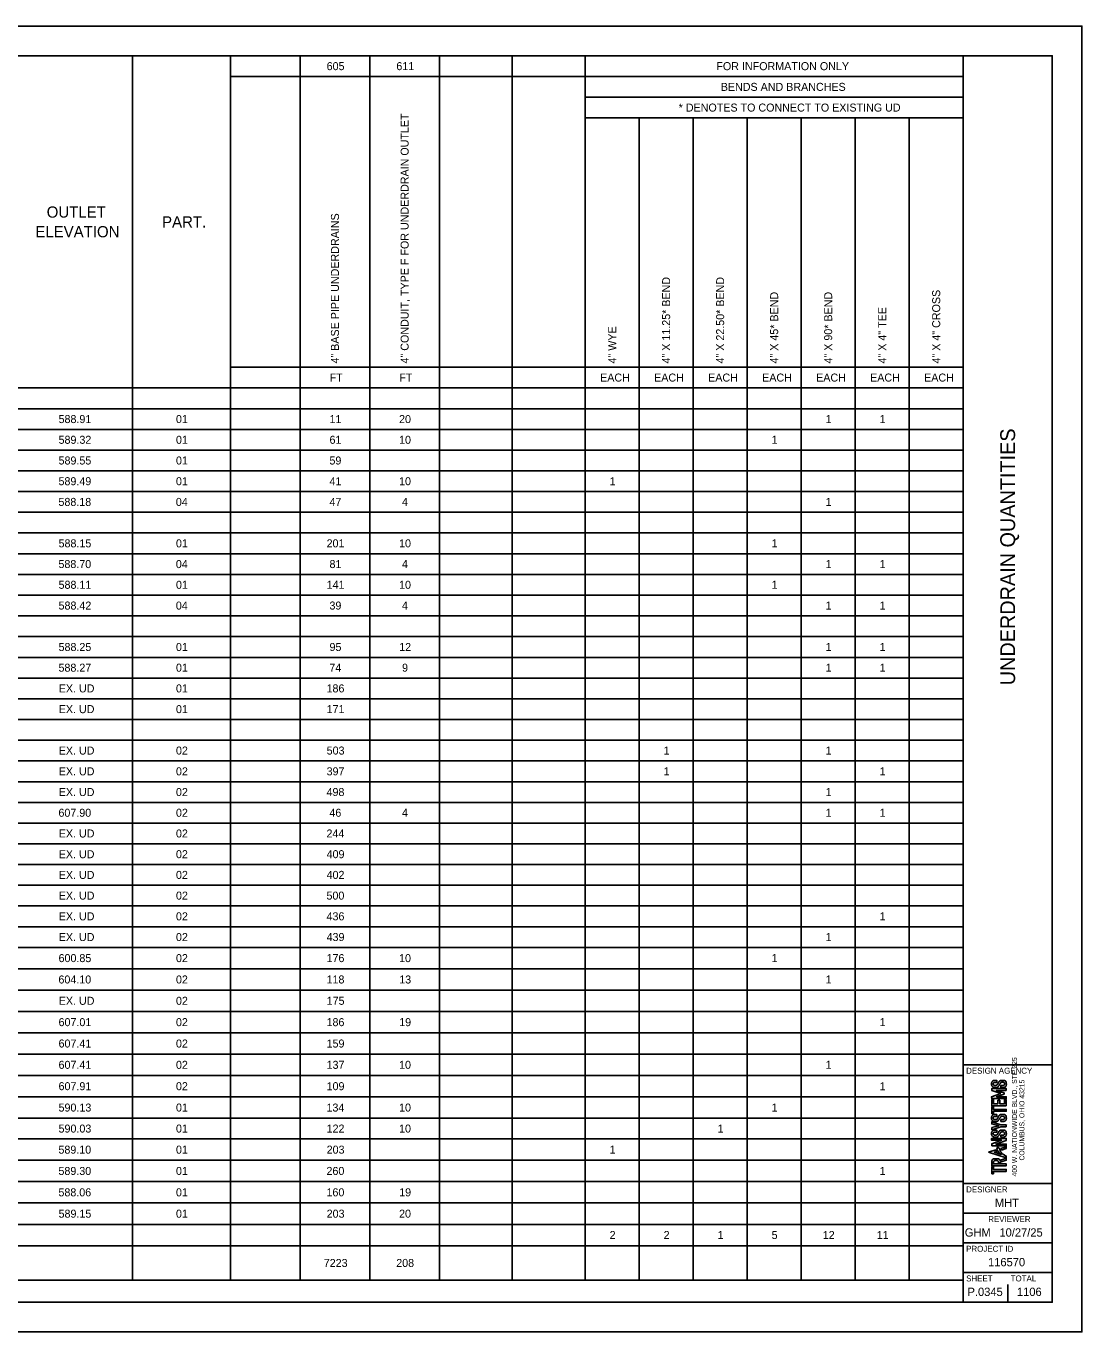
# Model space of a CAD drawing. Extents: x 0 to 34, y 0 to 22.
# Drawn here: x 16.21 to 34, y 0 to 22 of the extents above; entities that cross this region are included whole.
import ezdxf

# ---------------------------------------------------------------- set-up
doc = ezdxf.new("R2010")
doc.units = 0
for name, color, linetype in [('SH_Border', 7, 'Continuous'), ('SH_Cut_Line', 7, 'Continuous'), ('SH_Data', 7, 'Continuous'), ('SH_Text', 7, 'Continuous')]:
    doc.layers.add(name, color=color, linetype=linetype)

msp = doc.modelspace()

# ---------------------------------------------------------------- linework, layer by layer
at = {"layer": 'SH_Border'}
for p, q in [((32, 0.5), (32, 21.5)), ((32, 4.5), (33.5, 4.5)), ((32, 2.5), (33.5, 2.5)), ((32, 2), (33.5, 2)), ((32, 1.5), (33.5, 1.5)), ((32, 1), (33.5, 1))]:
    msp.add_line(p, q, dxfattribs=at)
msp.add_lwpolyline([(1.5, 21.5), (33.5, 21.5), (33.5, 0.5), (1.5, 0.5)], close=True, dxfattribs=at)
at = {"layer": 'SH_Cut_Line'}
msp.add_lwpolyline([(0, 0), (34, 0), (34, 22), (0, 22)], close=True, dxfattribs=at)
at = {"layer": 'SH_Data'}
for p, q in [((32.773, 3.533), (32.773, 3.533)), ((32.75, 3.5), (32.75, 3.5)), ((32.375, 0.675), (32.375, 0.675)), ((32.75, 0.5), (32.75, 0.8))]:
    msp.add_line(p, q, dxfattribs=at)
for points in [[(32.567, 4.204), (32.567, 4.236), (32.519, 4.236), (32.509, 4.234), (32.501, 4.23), (32.495, 4.226), (32.49, 4.22), (32.487, 4.214), (32.484, 4.208), (32.484, 4.208), (32.481, 4.202), (32.48, 4.195), (32.479, 4.191), (32.479, 4.166), (32.48, 4.159), (32.481, 4.153), (32.485, 4.146), (32.488, 4.141), (32.492, 4.135), (32.496, 4.131), (32.501, 4.127), (32.507, 4.125), (32.516, 4.121), (32.524, 4.12), (32.568, 4.12), (32.574, 4.122), (32.581, 4.125), (32.587, 4.129), (32.591, 4.133), (32.596, 4.14), (32.601, 4.146), (32.604, 4.15), (32.607, 4.157), (32.61, 4.163), (32.614, 4.169), (32.618, 4.175), (32.622, 4.182), (32.625, 4.188), (32.629, 4.194), (32.633, 4.199), (32.637, 4.202), (32.643, 4.204), (32.647, 4.206), (32.679, 4.205), (32.685, 4.203), (32.691, 4.199), (32.695, 4.195), (32.698, 4.19), (32.699, 4.185), (32.699, 4.172), (32.698, 4.167), (32.695, 4.163), (32.692, 4.158), (32.687, 4.156), (32.683, 4.154), (32.679, 4.152), (32.636, 4.152), (32.636, 4.119), (32.688, 4.12), (32.692, 4.122), (32.704, 4.125), (32.708, 4.128), (32.712, 4.131), (32.718, 4.137), (32.72, 4.141), (32.723, 4.147), (32.724, 4.149), (32.726, 4.155), (32.727, 4.163), (32.728, 4.168), (32.727, 4.198), (32.725, 4.206), (32.72, 4.218), (32.718, 4.222), (32.707, 4.23), (32.696, 4.235), (32.686, 4.237), (32.638, 4.236), (32.632, 4.236), (32.626, 4.235), (32.621, 4.232), (32.611, 4.224), (32.603, 4.214), (32.595, 4.201), (32.589, 4.19), (32.578, 4.17), (32.57, 4.16), (32.564, 4.155), (32.56, 4.154), (32.556, 4.153), (32.522, 4.153), (32.519, 4.155), (32.515, 4.157), (32.513, 4.159), (32.51, 4.163), (32.509, 4.166), (32.507, 4.17), (32.508, 4.172), (32.507, 4.172), (32.507, 4.186), (32.509, 4.189), (32.51, 4.193), (32.512, 4.197), (32.514, 4.199), (32.518, 4.202), (32.522, 4.203), (32.526, 4.204), (32.53, 4.204)], [(32.633, 4.015), (32.48, 3.962), (32.482, 3.931), (32.725, 3.932), (32.725, 3.962), (32.562, 3.961), (32.688, 4.007), (32.688, 4.025), (32.561, 4.068), (32.724, 4.069), (32.724, 4.101), (32.481, 4.1), (32.481, 4.068)], [(32.481, 3.913), (32.481, 3.81), (32.724, 3.81), (32.724, 3.914), (32.697, 3.914), (32.697, 3.843), (32.615, 3.843), (32.615, 3.902), (32.586, 3.902), (32.586, 3.843), (32.51, 3.843), (32.51, 3.913)], [(32.481, 3.674), (32.481, 3.793), (32.51, 3.793), (32.51, 3.749), (32.725, 3.749), (32.725, 3.716), (32.509, 3.716), (32.509, 3.675)], [(32.567, 3.63), (32.567, 3.662), (32.519, 3.662), (32.509, 3.66), (32.501, 3.656), (32.495, 3.652), (32.49, 3.647), (32.487, 3.64), (32.484, 3.634), (32.484, 3.634), (32.481, 3.628), (32.48, 3.621), (32.479, 3.617), (32.479, 3.592), (32.48, 3.585), (32.481, 3.579), (32.485, 3.572), (32.488, 3.567), (32.492, 3.561), (32.496, 3.557), (32.501, 3.553), (32.507, 3.551), (32.516, 3.547), (32.524, 3.546), (32.568, 3.546), (32.574, 3.548), (32.581, 3.551), (32.587, 3.555), (32.591, 3.559), (32.596, 3.566), (32.601, 3.572), (32.604, 3.576), (32.607, 3.583), (32.61, 3.589), (32.614, 3.595), (32.618, 3.601), (32.622, 3.608), (32.625, 3.614), (32.629, 3.62), (32.633, 3.625), (32.637, 3.628), (32.643, 3.63), (32.647, 3.632), (32.679, 3.631), (32.685, 3.629), (32.691, 3.625), (32.695, 3.621), (32.698, 3.616), (32.699, 3.611), (32.699, 3.598), (32.698, 3.593), (32.695, 3.589), (32.692, 3.584), (32.687, 3.582), (32.683, 3.58), (32.679, 3.578), (32.636, 3.578), (32.636, 3.545), (32.688, 3.546), (32.692, 3.548), (32.704, 3.551), (32.708, 3.554), (32.712, 3.557), (32.718, 3.563), (32.72, 3.567), (32.723, 3.573), (32.724, 3.575), (32.726, 3.581), (32.727, 3.589), (32.728, 3.594), (32.727, 3.624), (32.725, 3.632), (32.72, 3.644), (32.718, 3.648), (32.707, 3.656), (32.696, 3.661), (32.686, 3.663), (32.638, 3.662), (32.632, 3.662), (32.626, 3.661), (32.621, 3.658), (32.611, 3.65), (32.603, 3.641), (32.595, 3.627), (32.589, 3.617), (32.578, 3.596), (32.57, 3.586), (32.564, 3.581), (32.56, 3.58), (32.556, 3.579), (32.522, 3.58), (32.519, 3.581), (32.515, 3.583), (32.513, 3.586), (32.51, 3.589), (32.509, 3.592), (32.507, 3.596), (32.508, 3.598), (32.507, 3.598), (32.507, 3.612), (32.509, 3.615), (32.51, 3.619), (32.512, 3.623), (32.514, 3.625), (32.518, 3.628), (32.522, 3.629), (32.526, 3.63), (32.53, 3.63)], [(32.481, 3.441), (32.481, 3.405), (32.633, 3.456), (32.724, 3.456), (32.724, 3.489), (32.634, 3.489), (32.481, 3.54), (32.482, 3.505), (32.598, 3.473)], [(32.567, 3.367), (32.567, 3.399), (32.519, 3.399), (32.509, 3.396), (32.501, 3.393), (32.495, 3.388), (32.49, 3.383), (32.487, 3.377), (32.484, 3.371), (32.484, 3.371), (32.481, 3.365), (32.48, 3.358), (32.479, 3.354), (32.479, 3.329), (32.48, 3.322), (32.481, 3.315), (32.485, 3.309), (32.488, 3.303), (32.492, 3.298), (32.496, 3.293), (32.501, 3.29), (32.507, 3.287), (32.516, 3.284), (32.524, 3.283), (32.568, 3.283), (32.574, 3.285), (32.581, 3.288), (32.587, 3.292), (32.591, 3.296), (32.596, 3.302), (32.601, 3.309), (32.604, 3.313), (32.607, 3.319), (32.61, 3.326), (32.614, 3.331), (32.618, 3.338), (32.622, 3.345), (32.625, 3.351), (32.629, 3.357), (32.633, 3.361), (32.637, 3.365), (32.643, 3.367), (32.647, 3.368), (32.679, 3.368), (32.685, 3.365), (32.691, 3.362), (32.695, 3.357), (32.698, 3.353), (32.699, 3.348), (32.699, 3.334), (32.698, 3.33), (32.695, 3.325), (32.692, 3.321), (32.687, 3.319), (32.683, 3.317), (32.679, 3.315), (32.636, 3.315), (32.636, 3.282), (32.688, 3.283), (32.692, 3.284), (32.704, 3.288), (32.708, 3.29), (32.712, 3.294), (32.718, 3.299), (32.72, 3.304), (32.723, 3.31), (32.724, 3.312), (32.726, 3.318), (32.727, 3.325), (32.728, 3.331), (32.727, 3.361), (32.725, 3.369), (32.72, 3.38), (32.718, 3.384), (32.707, 3.393), (32.696, 3.398), (32.686, 3.4), (32.638, 3.399), (32.632, 3.399), (32.626, 3.397), (32.621, 3.395), (32.611, 3.387), (32.603, 3.377), (32.595, 3.364), (32.589, 3.353), (32.578, 3.333), (32.57, 3.322), (32.564, 3.318), (32.56, 3.317), (32.556, 3.316), (32.522, 3.316), (32.519, 3.318), (32.515, 3.32), (32.513, 3.322), (32.51, 3.325), (32.509, 3.329), (32.507, 3.333), (32.508, 3.335), (32.507, 3.335), (32.507, 3.348), (32.509, 3.352), (32.51, 3.356), (32.512, 3.36), (32.514, 3.362), (32.518, 3.364), (32.522, 3.366), (32.526, 3.367), (32.53, 3.367)], [(32.428, 3.026), (32.725, 2.932), (32.725, 2.963), (32.714, 2.968), (32.697, 2.976), (32.689, 2.981), (32.681, 2.986), (32.67, 2.993), (32.664, 2.998), (32.658, 3.003), (32.653, 3.008), (32.646, 3.015), (32.642, 3.021), (32.638, 3.027), (32.633, 3.034), (32.629, 3.041), (32.621, 3.058), (32.616, 3.072), (32.608, 3.095), (32.578, 3.111), (32.565, 3.081), (32.577, 3.058), (32.59, 3.039), (32.601, 3.025), (32.607, 3.018), (32.615, 3.01), (32.622, 3.003), (32.628, 2.997), (32.637, 2.992), (32.642, 2.989), (32.526, 3.026), (32.566, 3.04), (32.548, 3.066)], [(32.481, 3.134), (32.725, 3.134), (32.725, 3.165), (32.553, 3.165), (32.725, 3.227), (32.725, 3.259), (32.48, 3.259), (32.48, 3.228), (32.648, 3.228), (32.481, 3.167)], [(32.647, 3.062), (32.636, 3.089), (32.726, 3.12), (32.725, 3.091)], [(32.51, 2.83), (32.51, 2.863), (32.511, 2.867), (32.513, 2.873), (32.516, 2.878), (32.52, 2.881), (32.525, 2.883), (32.528, 2.885), (32.537, 2.885), (32.571, 2.885), (32.576, 2.884), (32.582, 2.883), (32.586, 2.881), (32.59, 2.878), (32.593, 2.874), (32.595, 2.868), (32.595, 2.864), (32.596, 2.859), (32.596, 2.83), (32.626, 2.83), (32.625, 2.859), (32.725, 2.892), (32.725, 2.926), (32.62, 2.889), (32.618, 2.895), (32.612, 2.902), (32.605, 2.909), (32.596, 2.914), (32.587, 2.917), (32.585, 2.916), (32.521, 2.917), (32.511, 2.914), (32.501, 2.909), (32.495, 2.904), (32.488, 2.894), (32.485, 2.884), (32.482, 2.875), (32.482, 2.869), (32.481, 2.83)], [(32.481, 2.798), (32.481, 2.83), (32.726, 2.83), (32.726, 2.798)], [(32.481, 2.663), (32.481, 2.781), (32.51, 2.781), (32.51, 2.738), (32.725, 2.738), (32.725, 2.705), (32.509, 2.705), (32.509, 2.664)]]:
    msp.add_lwpolyline(points, close=True, dxfattribs=at)
at = {"layer": 'SH_Text'}
for p, q in [((1.5, 21.5), (32, 21.5)), ((18.004, 21.5), (18.004, 0.87)), ((19.654, 21.5), (19.654, 0.87)), ((20.828, 21.5), (20.828, 0.87)), ((22.003, 21.5), (22.003, 0.87)), ((23.177, 21.5), (23.177, 0.87)), ((24.404, 21.5), (24.404, 0.87)), ((25.631, 21.5), (25.631, 0.87)), ((32, 21.5), (32, 0.87)), ((19.654, 21.151), (32, 21.151)), ((25.631, 20.802), (32, 20.802)), ((25.631, 20.453), (32, 20.453)), ((26.541, 20.453), (26.541, 0.87)), ((27.451, 20.453), (27.451, 0.87)), ((28.361, 20.453), (28.361, 0.87)), ((29.271, 20.453), (29.271, 0.87)), ((30.18, 20.453), (30.18, 0.87)), ((31.09, 20.453), (31.09, 0.87)), ((19.654, 16.253), (32, 16.253)), ((1.5, 15.904), (32, 15.904)), ((1.5, 15.554), (32, 15.554)), ((1.5, 15.205), (32, 15.205)), ((1.5, 14.856), (32, 14.856)), ((1.5, 14.507), (32, 14.507)), ((1.5, 14.158), (32, 14.158)), ((1.5, 13.809), (32, 13.809)), ((1.5, 13.46), (32, 13.46)), ((1.5, 13.111), (32, 13.111)), ((1.5, 12.762), (32, 12.762)), ((1.5, 12.412), (32, 12.412)), ((1.5, 12.063), (32, 12.063)), ((1.5, 11.714), (32, 11.714)), ((1.5, 11.365), (32, 11.365)), ((1.5, 11.016), (32, 11.016)), ((1.5, 10.667), (32, 10.667)), ((1.5, 10.318), (32, 10.318)), ((1.5, 9.969), (32, 9.969)), ((1.5, 9.619), (32, 9.619)), ((1.5, 9.27), (32, 9.27)), ((1.5, 8.921), (32, 8.921)), ((1.5, 8.572), (32, 8.572)), ((1.5, 8.223), (32, 8.223)), ((1.5, 7.874), (32, 7.874)), ((1.5, 7.525), (32, 7.525)), ((1.5, 7.176), (32, 7.176)), ((1.5, 6.827), (32, 6.827)), ((1.5, 6.477), (32, 6.477)), ((1.5, 6.118), (32, 6.118)), ((1.5, 5.758), (32, 5.758)), ((1.5, 5.398), (32, 5.398)), ((1.5, 5.039), (32, 5.039)), ((1.5, 4.679), (32, 4.679)), ((1.5, 4.319), (32, 4.319)), ((1.5, 3.96), (32, 3.96)), ((1.5, 3.6), (32, 3.6)), ((1.5, 3.251), (32, 3.251)), ((1.5, 2.891), (32, 2.891)), ((1.5, 2.531), (32, 2.531)), ((1.5, 2.172), (32, 2.172)), ((1.5, 1.812), (32, 1.812)), ((1.5, 1.452), (25.631, 1.452)), ((25.631, 1.452), (32, 1.452)), ((1.5, 0.87), (32, 0.87))]:
    msp.add_line(p, q, dxfattribs=at)

# ---------------------------------------------------------------- texts
at = {"layer": 'SH_Data'}
for s, height, p in [('UNDERDRAIN QUANTITIES', 0.25, (32.875, 10.894)), ('400 W. NATIONWIDE BLVD., STE 225', 0.08333, (32.906, 2.619)), ('COLUMBUS, OHIO 43215', 0.08333, (33.031, 2.887))]:
    msp.add_text(s, height=height, rotation=90, dxfattribs=at).set_placement(p)
for s, height, p in [('DESIGN AGENCY', 0.1, (32.05, 4.35)), ('DESIGNER', 0.1, (32.05, 2.35)), ('MHT', 0.14, (32.534, 2.105)), ('REVIEWER', 0.1, (32.422, 1.85)), ('GHM', 0.14, (32.027, 1.605)), ('10/27/25', 0.14, (32.611, 1.605)), ('PROJECT ID', 0.1, (32.05, 1.35)), ('116570', 0.14, (32.419, 1.105)), ('SHEET', 0.1, (32.05, 0.85)), ('TOTAL', 0.1, (32.8, 0.85)), ('P.0345', 0.14, (32.073, 0.605)), ('1106', 0.14, (32.906, 0.605))]:
    msp.add_text(s, height=height, dxfattribs=at).set_placement(p)
at = {"layer": 'SH_Text'}
for s, height, p in [('605', 0.1349, (21.276, 21.258)), ('611', 0.1349, (22.45, 21.258)), ('FOR INFORMATION ONLY', 0.13489, (27.842, 21.258)), ('BENDS AND BRANCHES', 0.13489, (27.916, 20.909)), ('* DENOTES TO CONNECT TO EXISTING UD', 0.13489, (27.207, 20.56)), ('OUTLET ', 0.1888, (16.559, 18.773)), ('PART.', 0.1888, (18.503, 18.607)), ('ELEVATION', 0.1888, (16.368, 18.442)), ('FT', 0.1349, (21.326, 16.011)), ('FT', 0.1349, (22.5, 16.011)), ('EACH', 0.1349, (25.883, 16.011)), ('EACH', 0.1349, (26.793, 16.011)), ('EACH', 0.1349, (27.703, 16.011)), ('EACH', 0.1349, (28.613, 16.011)), ('EACH', 0.1349, (29.523, 16.011)), ('EACH', 0.1349, (30.432, 16.011)), ('EACH', 0.1349, (31.342, 16.011)), ('588.91', 0.1349, (16.759, 15.312)), ('01', 0.1349, (18.737, 15.312)), ('11', 0.1349, (21.324, 15.312)), ('20', 0.1349, (22.496, 15.312)), ('1', 0.135, (29.682, 15.312)), ('1', 0.135, (30.592, 15.312)), ('589.32', 0.1349, (16.759, 14.963)), ('01', 0.1349, (18.737, 14.963)), ('61', 0.1349, (21.324, 14.963)), ('10', 0.1349, (22.496, 14.963)), ('1', 0.135, (28.772, 14.963)), ('589.55', 0.1349, (16.759, 14.614)), ('01', 0.1349, (18.737, 14.614)), ('59', 0.1349, (21.323, 14.614)), ('589.49', 0.1349, (16.758, 14.265)), ('01', 0.1349, (18.737, 14.265)), ('41', 0.1349, (21.324, 14.265)), ('10', 0.1349, (22.496, 14.265)), ('1', 0.135, (26.043, 14.265)), ('588.18', 0.1349, (16.757, 13.916)), ('04', 0.1349, (18.735, 13.916)), ('47', 0.1349, (21.323, 13.916)), ('4', 0.135, (22.544, 13.916)), ('1', 0.135, (29.682, 13.916)), ('588.15', 0.1349, (16.759, 13.218)), ('01', 0.1349, (18.737, 13.218)), ('201', 0.1349, (21.275, 13.218)), ('10', 0.1349, (22.496, 13.218)), ('1', 0.135, (28.772, 13.218)), ('588.70', 0.1349, (16.757, 12.869)), ('04', 0.1349, (18.735, 12.869)), ('81', 0.1349, (21.324, 12.869)), ('4', 0.135, (22.544, 12.869)), ('1', 0.135, (29.682, 12.869)), ('1', 0.135, (30.592, 12.869)), ('588.11', 0.1349, (16.759, 12.52)), ('01', 0.1349, (18.737, 12.52)), ('141', 0.1349, (21.275, 12.52)), ('10', 0.1349, (22.496, 12.52)), ('1', 0.135, (28.772, 12.52)), ('588.42', 0.1349, (16.759, 12.17)), ('04', 0.1349, (18.735, 12.17)), ('39', 0.1349, (21.323, 12.17)), ('4', 0.135, (22.544, 12.17)), ('1', 0.135, (29.682, 12.17)), ('1', 0.135, (30.592, 12.17)), ('588.25', 0.1349, (16.759, 11.472)), ('01', 0.1349, (18.737, 11.472)), ('95', 0.1349, (21.324, 11.472)), ('12', 0.1349, (22.498, 11.472)), ('1', 0.135, (29.682, 11.472)), ('1', 0.135, (30.592, 11.472)), ('588.27', 0.1349, (16.758, 11.123)), ('01', 0.1349, (18.737, 11.123)), ('74', 0.1349, (21.321, 11.123)), ('9', 0.135, (22.546, 11.123)), ('1', 0.135, (29.682, 11.123)), ('1', 0.135, (30.592, 11.123)), ('EX. UD', 0.1349, (16.762, 10.774)), ('01', 0.1349, (18.737, 10.774)), ('186', 0.1349, (21.274, 10.774)), ('01', 0.1349, (18.737, 10.425)), ('EX. UD', 0.1349, (16.762, 10.425)), ('171', 0.1349, (21.275, 10.425)), ('EX. UD', 0.1349, (16.762, 9.727)), ('02', 0.1349, (18.737, 9.727)), ('503', 0.1349, (21.276, 9.727)), ('1', 0.135, (26.953, 9.727)), ('1', 0.135, (29.682, 9.727)), ('EX. UD', 0.1349, (16.762, 9.377)), ('02', 0.1349, (18.737, 9.377)), ('397', 0.1349, (21.275, 9.377)), ('1', 0.135, (26.953, 9.377)), ('1', 0.135, (30.592, 9.377)), ('EX. UD', 0.1349, (16.762, 9.028)), ('02', 0.1349, (18.737, 9.028)), ('498', 0.1349, (21.274, 9.028)), ('1', 0.135, (29.682, 9.028)), ('607.90', 0.1349, (16.757, 8.679)), ('02', 0.1349, (18.737, 8.679)), ('46', 0.1349, (21.322, 8.679)), ('4', 0.135, (22.544, 8.679)), ('1', 0.135, (29.682, 8.679)), ('1', 0.135, (30.592, 8.679)), ('EX. UD', 0.1349, (16.762, 8.33)), ('02', 0.1349, (18.737, 8.33)), ('244', 0.1349, (21.273, 8.33)), ('EX. UD', 0.1349, (16.762, 7.981)), ('02', 0.1349, (18.737, 7.981)), ('409', 0.1349, (21.275, 7.981)), ('EX. UD', 0.1349, (16.762, 7.632)), ('02', 0.1349, (18.737, 7.632)), ('402', 0.1349, (21.275, 7.632)), ('EX. UD', 0.1349, (16.762, 7.283)), ('02', 0.1349, (18.737, 7.283)), ('500', 0.1349, (21.273, 7.283)), ('EX. UD', 0.1349, (16.762, 6.934)), ('02', 0.1349, (18.737, 6.934)), ('436', 0.1349, (21.274, 6.934)), ('1', 0.135, (30.592, 6.934)), ('EX. UD', 0.1349, (16.762, 6.585)), ('02', 0.1349, (18.737, 6.585)), ('439', 0.1349, (21.275, 6.585)), ('1', 0.135, (29.682, 6.585)), ('600.85', 0.1349, (16.759, 6.23)), ('02', 0.1349, (18.737, 6.23)), ('176', 0.1349, (21.274, 6.23)), ('10', 0.1349, (22.496, 6.23)), ('1', 0.135, (28.772, 6.23)), ('604.10', 0.1349, (16.757, 5.87)), ('02', 0.1349, (18.737, 5.87)), ('118', 0.1349, (21.274, 5.87)), ('13', 0.1349, (22.499, 5.87)), ('1', 0.135, (29.682, 5.87)), ('EX. UD', 0.1349, (16.762, 5.511)), ('02', 0.1349, (18.737, 5.511)), ('175', 0.1349, (21.276, 5.511)), ('607.01', 0.1349, (16.759, 5.151)), ('02', 0.1349, (18.737, 5.151)), ('186', 0.1349, (21.274, 5.151)), ('19', 0.1349, (22.498, 5.151)), ('1', 0.135, (30.592, 5.151)), ('607.41', 0.1349, (16.759, 4.791)), ('02', 0.1349, (18.737, 4.791)), ('159', 0.1349, (21.275, 4.791)), ('607.41', 0.1349, (16.759, 4.432)), ('02', 0.1349, (18.737, 4.432)), ('137', 0.1349, (21.275, 4.432)), ('10', 0.1349, (22.496, 4.432)), ('1', 0.135, (29.682, 4.432)), ('607.91', 0.1349, (16.759, 4.072)), ('02', 0.1349, (18.737, 4.072)), ('109', 0.1349, (21.275, 4.072)), ('1', 0.135, (30.592, 4.072)), ('590.13', 0.1349, (16.759, 3.712)), ('01', 0.1349, (18.737, 3.712)), ('134', 0.1349, (21.273, 3.712)), ('10', 0.1349, (22.496, 3.712)), ('1', 0.135, (28.772, 3.712)), ('590.03', 0.1349, (16.759, 3.358)), ('01', 0.1349, (18.737, 3.358)), ('122', 0.1349, (21.275, 3.358)), ('10', 0.1349, (22.496, 3.358)), ('1', 0.135, (27.863, 3.358)), ('589.10', 0.1349, (16.757, 3.003)), ('01', 0.1349, (18.737, 3.003)), ('203', 0.1349, (21.276, 3.003)), ('1', 0.135, (26.043, 3.003)), ('589.30', 0.1349, (16.757, 2.644)), ('01', 0.1349, (18.737, 2.644)), ('260', 0.1349, (21.273, 2.644)), ('1', 0.135, (30.592, 2.644)), ('588.06', 0.1349, (16.757, 2.284)), ('01', 0.1349, (18.737, 2.284)), ('160', 0.1349, (21.273, 2.284)), ('19', 0.1349, (22.498, 2.284)), ('589.15', 0.1349, (16.759, 1.924)), ('01', 0.1349, (18.737, 1.924)), ('203', 0.1349, (21.276, 1.924)), ('20', 0.1349, (22.496, 1.924)), ('2', 0.135, (26.043, 1.565)), ('2', 0.135, (26.953, 1.565)), ('1', 0.135, (27.863, 1.565)), ('5', 0.135, (28.773, 1.565)), ('12', 0.1349, (29.634, 1.565)), ('11', 0.1349, (30.544, 1.565)), ('7223', 0.1349, (21.227, 1.094)), ('208', 0.1349, (22.448, 1.094))]:
    msp.add_text(s, height=height, dxfattribs=at).set_placement(p)
for s, height, p in [('4" CONDUIT, TYPE F FOR UNDERDRAIN OUTLET', 0.13489, (22.657, 16.316)), ('4" BASE PIPE UNDERDRAINS', 0.13489, (21.483, 16.316)), ('4" X 11.25* BEND', 0.13489, (27.063, 16.316)), ('4" X 22.50* BEND', 0.13489, (27.973, 16.316)), ('4" X 45* BEND', 0.13489, (28.883, 16.316)), ('4" X 90* BEND', 0.13489, (29.793, 16.316)), ('4" X 4" CROSS', 0.13489, (31.613, 16.316)), ('4" X 4" TEE', 0.13489, (30.703, 16.316)), ('4" WYE', 0.1349, (26.154, 16.316))]:
    msp.add_text(s, height=height, rotation=90, dxfattribs=at).set_placement(p)

doc.saveas('drawing.dxf')
